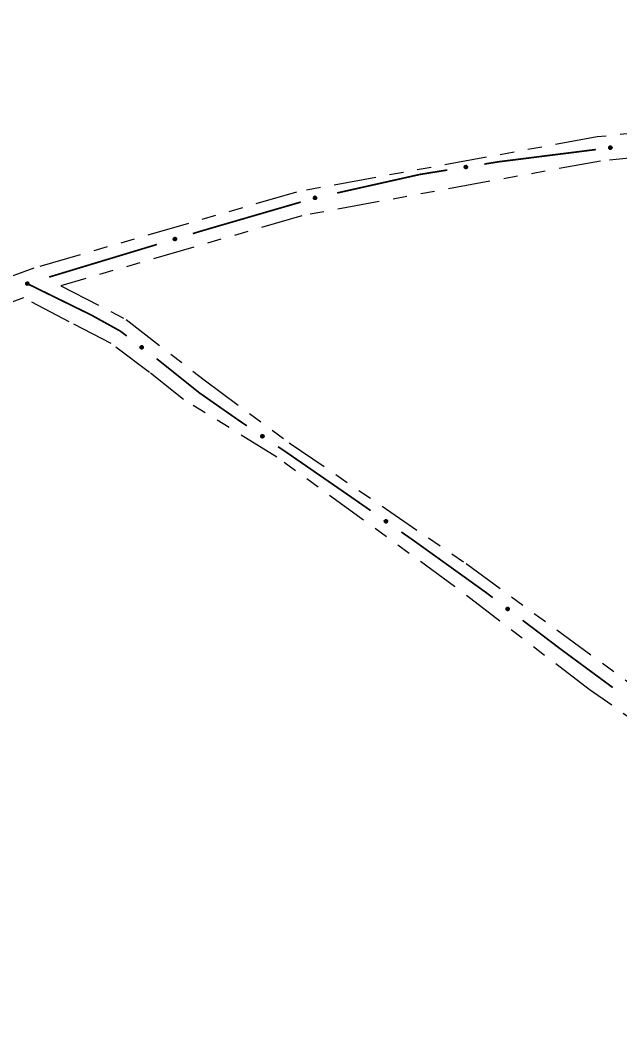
# Model space of a CAD drawing. Extents: x 211453 to 215163, y 4877397 to 4881305.
# Drawn here: x 214272.4 to 214336.4, y 4879583.5 to 4879690.2 of the extents above; entities that cross this region are included whole.
import ezdxf

# ---------------------------------------------------------------- set-up
doc = ezdxf.new("R2010")
doc.units = 0
doc.header["$LTSCALE"] = 1.5
doc.header["$MEASUREMENT"] = 0
doc.linetypes.add('TRACO_25', pattern=[8, 3, -1, 1, -1, 1, -1])
doc.layers.add('SV-EIXO-RUA-N-PAV', color=6, linetype='CONTINUOUS')
doc.layers.add('SV-RUA-NAO-PAV', color=7, linetype='CONTINUOUS')

msp = doc.modelspace()

# ---------------------------------------------------------------- linework, layer by layer
at = {"layer": 'SV-EIXO-RUA-N-PAV'}
for points in [[(214335.480349, 4879676.448774), (214335.450906, 4879676.409721), (214335.417615, 4879676.382178), (214335.383237, 4879676.367197), (214335.349406, 4879676.361881), (214335.314182, 4879676.36034), (214335.278327, 4879676.366621), (214335.240076, 4879676.382407), (214335.200694, 4879676.411668), (214335.174719, 4879676.447626), (214335.158229, 4879676.480544), (214335.150654, 4879676.515502), (214335.14973, 4879676.549744), (214335.157487, 4879676.586773), (214335.173863, 4879676.62538), (214335.204244, 4879676.664269), (214335.237067, 4879676.691048), (214335.2707, 4879676.704665), (214335.305892, 4879676.712058), (214335.341871, 4879676.7132), (214335.377032, 4879676.706831), (214335.415874, 4879676.690273), (214335.453859, 4879676.659778), (214335.480942, 4879676.627346), (214335.495027, 4879676.593914), (214335.501526, 4879676.559103), (214335.503501, 4879676.523793), (214335.498688, 4879676.487488), (214335.480349, 4879676.448774)], [(214320.063007, 4879674.392505), (214320.034917, 4879674.352468), (214320.002588, 4879674.323801), (214319.968743, 4879674.307653), (214319.935113, 4879674.301182), (214319.899964, 4879674.298436), (214319.863914, 4879674.303487), (214319.825146, 4879674.317956), (214319.784785, 4879674.345852), (214319.757596, 4879674.380899), (214319.739989, 4879674.413234), (214319.731222, 4879674.447912), (214319.729127, 4879674.482103), (214319.735612, 4879674.519375), (214319.750658, 4879674.558521), (214319.77969, 4879674.598426), (214319.811577, 4879674.626312), (214319.844724, 4879674.641072), (214319.879643, 4879674.649665), (214319.915562, 4879674.652038), (214319.95092, 4879674.646876), (214319.990306, 4879674.631656), (214320.029313, 4879674.602479), (214320.057489, 4879674.570993), (214320.072711, 4879674.538062), (214320.080396, 4879674.503494), (214320.083579, 4879674.468272), (214320.08001, 4879674.431823), (214320.063007, 4879674.392505)], [(214303.986625, 4879671.118842), (214303.963683, 4879671.075648), (214303.935133, 4879671.043217), (214303.903535, 4879671.023021), (214303.87096, 4879671.012455), (214303.836416, 4879671.005399), (214303.800019, 4879671.005969), (214303.759763, 4879671.01555), (214303.716273, 4879671.03826), (214303.684972, 4879671.069691), (214303.663515, 4879671.099609), (214303.650542, 4879671.132943), (214303.644249, 4879671.166615), (214303.646092, 4879671.204403), (214303.6562, 4879671.245103), (214303.680094, 4879671.288282), (214303.708301, 4879671.319885), (214303.739377, 4879671.338617), (214303.772971, 4879671.351447), (214303.808324, 4879671.358228), (214303.844048, 4879671.357462), (214303.885009, 4879671.347212), (214303.927315, 4879671.323064), (214303.959156, 4879671.29529), (214303.978319, 4879671.264485), (214303.990206, 4879671.231127), (214303.997704, 4879671.196566), (214303.998654, 4879671.159956), (214303.986625, 4879671.118842)], [(214289.042642, 4879666.738432), (214289.020163, 4879666.694996), (214288.991961, 4879666.662261), (214288.960581, 4879666.641728), (214288.928121, 4879666.630815), (214288.893655, 4879666.62339), (214288.857254, 4879666.623571), (214288.816897, 4879666.632721), (214288.773166, 4879666.654964), (214288.741531, 4879666.686058), (214288.719755, 4879666.715745), (214288.706426, 4879666.748938), (214288.699775, 4879666.782541), (214288.701213, 4879666.820346), (214288.710885, 4879666.861153), (214288.734316, 4879666.904585), (214288.762184, 4879666.936488), (214288.793057, 4879666.955551), (214288.826512, 4879666.96874), (214288.86179, 4879666.975898), (214288.897521, 4879666.975514), (214288.938589, 4879666.965702), (214288.98115, 4879666.942008), (214289.013287, 4879666.914576), (214289.032778, 4879666.883978), (214289.045021, 4879666.85075), (214289.052889, 4879666.816271), (214289.05423, 4879666.779672), (214289.042642, 4879666.738432)], [(214273.304928, 4879661.984137), (214273.283904, 4879661.939978), (214273.256805, 4879661.906325), (214273.226124, 4879661.884762), (214273.194043, 4879661.872777), (214273.159842, 4879661.864212), (214273.123456, 4879661.863184), (214273.082818, 4879661.870989), (214273.038372, 4879661.891768), (214273.005722, 4879661.921794), (214272.982973, 4879661.950743), (214272.968549, 4879661.983475), (214272.960785, 4879662.016838), (214272.960968, 4879662.05467), (214272.969279, 4879662.095775), (214272.991255, 4879662.139961), (214273.018049, 4879662.172772), (214273.048273, 4879662.19285), (214273.081271, 4879662.207142), (214273.116292, 4879662.215467), (214273.152016, 4879662.21627), (214273.193387, 4879662.207827), (214273.236712, 4879662.185559), (214273.269741, 4879662.159209), (214273.290238, 4879662.129276), (214273.303577, 4879662.096472), (214273.312585, 4879662.062273), (214273.315141, 4879662.025739), (214273.304928, 4879661.984137)], [(214285.283798, 4879655.426462), (214285.332169, 4879655.433698), (214285.37522, 4879655.430026), (214285.410246, 4879655.416628), (214285.438109, 4879655.396718), (214285.464322, 4879655.373139), (214285.485504, 4879655.343536), (214285.501736, 4879655.305472), (214285.509335, 4879655.257001), (214285.502675, 4879655.213146), (214285.491377, 4879655.178105), (214285.472289, 4879655.147854), (214285.448957, 4879655.122774), (214285.417479, 4879655.101788), (214285.378744, 4879655.085715), (214285.329819, 4879655.079254), (214285.287638, 4879655.083143), (214285.2541, 4879655.096992), (214285.22381, 4879655.116374), (214285.197338, 4879655.140767), (214285.176712, 4879655.169946), (214285.160599, 4879655.208975), (214285.154862, 4879655.257348), (214285.158261, 4879655.299464), (214285.171635, 4879655.333187), (214285.191388, 4879655.362578), (214285.214718, 4879655.389156), (214285.243589, 4879655.411688), (214285.283798, 4879655.426462)], [(214298.152541, 4879645.945367), (214298.200389, 4879645.955497), (214298.243583, 4879645.95442), (214298.279351, 4879645.943153), (214298.308362, 4879645.924954), (214298.335944, 4879645.902993), (214298.358868, 4879645.874717), (214298.377359, 4879645.837698), (214298.387859, 4879645.789772), (214298.383847, 4879645.745596), (214298.374676, 4879645.709938), (214298.357442, 4879645.678595), (214298.335659, 4879645.652158), (214298.3055, 4879645.629317), (214298.267802, 4879645.610944), (214298.219354, 4879645.601553), (214298.177015, 4879645.6029), (214298.142705, 4879645.614707), (214298.111304, 4879645.632232), (214298.083414, 4879645.65499), (214298.061071, 4879645.682876), (214298.042641, 4879645.720866), (214298.034005, 4879645.768806), (214298.034866, 4879645.81105), (214298.046188, 4879645.845517), (214298.064139, 4879645.876042), (214298.085829, 4879645.903975), (214298.113293, 4879645.928202), (214298.152541, 4879645.945367)], [(214311.334672, 4879636.874419), (214311.382687, 4879636.883727), (214311.425856, 4879636.881908), (214311.461425, 4879636.870028), (214311.490119, 4879636.851334), (214311.51732, 4879636.828903), (214311.539755, 4879636.800237), (214311.557608, 4879636.762906), (214311.567283, 4879636.714806), (214311.562513, 4879636.670706), (214311.552732, 4879636.635211), (214311.534962, 4879636.604169), (214311.512728, 4879636.578109), (214311.482181, 4879636.55579), (214311.444173, 4879636.538067), (214311.395572, 4879636.529509), (214311.353262, 4879636.531582), (214311.319159, 4879636.543977), (214311.288064, 4879636.562039), (214311.260569, 4879636.585272), (214311.238708, 4879636.613538), (214311.220933, 4879636.651839), (214311.213122, 4879636.69992), (214311.214708, 4879636.742143), (214311.22662, 4879636.77641), (214311.245092, 4879636.806623), (214311.267258, 4879636.834179), (214311.295135, 4879636.857931), (214311.334672, 4879636.874419)], [(214324.324174, 4879627.527044), (214324.372527, 4879627.534394), (214324.415587, 4879627.530823), (214324.450644, 4879627.517507), (214324.478555, 4879627.497663), (214324.504822, 4879627.474145), (214324.526074, 4879627.444592), (214324.542395, 4879627.406566), (214324.550108, 4879627.358113), (214324.543551, 4879627.314243), (214324.532336, 4879627.279175), (214324.513319, 4879627.24888), (214324.490045, 4879627.223745), (214324.458617, 4879627.202685), (214324.41992, 4879627.186521), (214324.371011, 4879627.179945), (214324.32882, 4879627.183735), (214324.29525, 4879627.197505), (214324.264914, 4879627.216816), (214324.238385, 4879627.241146), (214324.217691, 4879627.270277), (214324.201486, 4879627.309268), (214324.195635, 4879627.357627), (214324.198935, 4879627.399751), (214324.21223, 4879627.433506), (214324.231914, 4879627.462943), (214324.255181, 4879627.489576), (214324.284, 4879627.512176), (214324.324174, 4879627.527044)]]:
    msp.add_lwpolyline(points, close=True, dxfattribs=at)
for points in [[(214335.453859, 4879676.659778), (214335.157487, 4879676.586773)], [(214335.465122, 4879676.644285), (214335.15817, 4879676.56989)], [(214335.431248, 4879676.673028), (214335.168631, 4879676.606964)], [(214335.415874, 4879676.690273), (214335.173863, 4879676.62538)], [(214335.391286, 4879676.695504), (214335.196693, 4879676.646254)], [(214335.377032, 4879676.706831), (214335.204244, 4879676.664269)], [(214335.355225, 4879676.708843), (214335.22696, 4879676.678945)], [(214335.341871, 4879676.7132), (214335.237067, 4879676.691048)], [(214335.480942, 4879676.627346), (214335.14973, 4879676.549744)], [(214335.495027, 4879676.593914), (214335.150654, 4879676.515502)], [(214335.484445, 4879676.61096), (214335.153124, 4879676.533497)], [(214335.495645, 4879676.576612), (214335.15586, 4879676.500835)], [(214335.501526, 4879676.559103), (214335.158229, 4879676.480544)], [(214335.498893, 4879676.539888), (214335.171633, 4879676.462937)], [(214335.503501, 4879676.523793), (214335.174719, 4879676.447626)], [(214335.496384, 4879676.50519), (214335.192309, 4879676.429782)], [(214335.498688, 4879676.487488), (214335.200694, 4879676.411668)], [(214335.488459, 4879676.46981), (214335.223647, 4879676.399344)], [(214335.480349, 4879676.448774), (214335.240076, 4879676.382407)], [(214335.463447, 4879676.428154), (214335.266487, 4879676.375856)], [(214335.450906, 4879676.409721), (214335.278327, 4879676.366621)], [(214335.431996, 4879676.393938), (214335.304915, 4879676.365565)], [(214335.417615, 4879676.382178), (214335.314182, 4879676.36034)], [(214320.057489, 4879674.570993), (214319.729127, 4879674.482103)], [(214320.072711, 4879674.538062), (214319.731222, 4879674.447912)], [(214320.061551, 4879674.554736), (214319.733074, 4879674.465982)], [(214320.029313, 4879674.602479), (214319.735612, 4879674.519375)], [(214320.041099, 4879674.58738), (214319.736872, 4879674.502526)], [(214320.07392, 4879674.520791), (214319.736927, 4879674.433432)], [(214320.080396, 4879674.503494), (214319.739989, 4879674.413234)], [(214320.006261, 4879674.614947), (214319.746059, 4879674.539937)], [(214319.990306, 4879674.631656), (214319.750658, 4879674.558521)], [(214319.965554, 4879674.636043), (214319.77276, 4879674.580164)], [(214319.95092, 4879674.646876), (214319.77969, 4879674.598426)], [(214319.929057, 4879674.64814), (214319.801891, 4879674.613871)], [(214319.915562, 4879674.652038), (214319.811577, 4879674.626312)], [(214320.078422, 4879674.4842), (214319.753987, 4879674.396096)], [(214320.083579, 4879674.468272), (214319.757596, 4879674.380899)], [(214320.077102, 4879674.449436), (214319.775786, 4879674.363668)], [(214320.08001, 4879674.431823), (214319.784785, 4879674.345852)], [(214320.070393, 4879674.413806), (214319.808146, 4879674.33432)], [(214320.063007, 4879674.392505), (214319.825146, 4879674.317956)], [(214320.04682, 4879674.371318), (214319.851765, 4879674.312311)], [(214320.034917, 4879674.352468), (214319.863914, 4879674.303487)], [(214320.016558, 4879674.336047), (214319.890523, 4879674.303341)], [(214320.002588, 4879674.323801), (214319.899964, 4879674.298436)], [(214303.927315, 4879671.323064), (214303.646092, 4879671.204403)], [(214303.940872, 4879671.309532), (214303.649419, 4879671.187837)], [(214303.902902, 4879671.332597), (214303.653926, 4879671.226094)], [(214303.885009, 4879671.347212), (214303.6562, 4879671.245103)], [(214303.859905, 4879671.348515), (214303.675466, 4879671.269305)], [(214303.844048, 4879671.357462), (214303.680094, 4879671.288282)], [(214303.822196, 4879671.356023), (214303.700222, 4879671.306345)], [(214303.808324, 4879671.358228), (214303.708301, 4879671.319885)], [(214303.959156, 4879671.29529), (214303.644249, 4879671.166615)], [(214303.96519, 4879671.279657), (214303.650153, 4879671.151103)], [(214303.978319, 4879671.264485), (214303.650542, 4879671.132943)], [(214303.981647, 4879671.247495), (214303.657987, 4879671.119276)], [(214303.990206, 4879671.231127), (214303.663515, 4879671.099609)], [(214303.990624, 4879671.211737), (214303.679518, 4879671.084327)], [(214303.997704, 4879671.196566), (214303.684972, 4879671.069691)], [(214303.993598, 4879671.177076), (214303.705147, 4879671.054832)], [(214303.998654, 4879671.159956), (214303.716273, 4879671.03826)], [(214303.99133, 4879671.140891), (214303.740877, 4879671.029696)], [(214303.986625, 4879671.118842), (214303.759763, 4879671.01555)], [(214303.973173, 4879671.095822), (214303.786875, 4879671.013229)], [(214303.963683, 4879671.075648), (214303.800019, 4879671.005969)], [(214303.947488, 4879671.05709), (214303.826443, 4879671.009103)], [(214303.935133, 4879671.043217), (214303.836416, 4879671.005399)], [(214289.013287, 4879666.914576), (214288.699775, 4879666.782541)], [(214288.98115, 4879666.942008), (214288.701213, 4879666.820346)], [(214288.994851, 4879666.928623), (214288.704717, 4879666.803817)], [(214289.019488, 4879666.899009), (214288.705844, 4879666.767093)], [(214289.032778, 4879666.883978), (214288.706426, 4879666.748938)], [(214288.956637, 4879666.95128), (214288.708815, 4879666.842121)], [(214288.938589, 4879666.965702), (214288.710885, 4879666.861153)], [(214289.036288, 4879666.867025), (214288.714018, 4879666.735352)], [(214289.045021, 4879666.85075), (214288.719755, 4879666.715745)], [(214288.913473, 4879666.966737), (214288.729891, 4879666.885559)], [(214288.897521, 4879666.975514), (214288.734316, 4879666.904585)], [(214289.045647, 4879666.831365), (214288.735921, 4879666.700635)], [(214289.052889, 4879666.816271), (214288.741531, 4879666.686058)], [(214288.875685, 4879666.973842), (214288.754249, 4879666.922862)], [(214289.048991, 4879666.796738), (214288.761864, 4879666.671416)], [(214288.86179, 4879666.975898), (214288.762184, 4879666.936488)], [(214289.05423, 4879666.779672), (214288.773166, 4879666.654964)], [(214289.047111, 4879666.76053), (214288.797861, 4879666.646663)], [(214289.042642, 4879666.738432), (214288.816897, 4879666.632721)], [(214289.029436, 4879666.71527), (214288.844032, 4879666.63069)], [(214289.020163, 4879666.694996), (214288.857254, 4879666.623571)], [(214289.004167, 4879666.676266), (214288.883642, 4879666.626987)], [(214288.991961, 4879666.662261), (214288.893655, 4879666.62339)], [(214273.269741, 4879662.159209), (214272.960785, 4879662.016838)], [(214273.236712, 4879662.185559), (214272.960968, 4879662.05467)], [(214273.250849, 4879662.172636), (214272.965019, 4879662.038266)], [(214273.276456, 4879662.143857), (214272.967364, 4879662.0016)], [(214273.211904, 4879662.194012), (214272.967842, 4879662.076685)], [(214273.290238, 4879662.129276), (214272.968549, 4879661.983475)], [(214273.193387, 4879662.207827), (214272.969279, 4879662.095775)], [(214273.294309, 4879662.112448), (214272.976587, 4879661.970148)], [(214273.303577, 4879662.096472), (214272.982973, 4879661.950743)], [(214273.16825, 4879662.208027), (214272.987465, 4879662.120799)], [(214273.152016, 4879662.21627), (214272.991255, 4879662.139961)], [(214273.304846, 4879662.077119), (214272.999631, 4879661.936177)], [(214273.312585, 4879662.062273), (214273.005722, 4879661.921794)], [(214273.130248, 4879662.213874), (214273.010571, 4879662.15889)], [(214273.116292, 4879662.215467), (214273.018049, 4879662.172772)], [(214273.309338, 4879662.042621), (214273.02653, 4879661.907836)], [(214273.315141, 4879662.025739), (214273.038372, 4879661.891768)], [(214273.308661, 4879662.006371), (214273.063329, 4879661.884292)], [(214273.304928, 4879661.984137), (214273.082818, 4879661.870989)], [(214273.292499, 4879661.960549), (214273.110005, 4879661.86986)], [(214273.283904, 4879661.939978), (214273.123456, 4879661.863184)], [(214273.268539, 4879661.920728), (214273.149716, 4879661.867474)], [(214273.256805, 4879661.906325), (214273.159842, 4879661.864212)], [(214285.167242, 4879655.31361), (214285.457918, 4879655.136744)], [(214285.171635, 4879655.333187), (214285.472289, 4879655.147854)], [(214285.183316, 4879655.345965), (214285.478851, 4879655.161967)], [(214285.191388, 4879655.362578), (214285.491377, 4879655.178105)], [(214285.206729, 4879655.374444), (214285.49415, 4879655.200058)], [(214285.214718, 4879655.389156), (214285.502675, 4879655.213146)], [(214285.23283, 4879655.397443), (214285.502626, 4879655.238202)], [(214285.243589, 4879655.411688), (214285.509335, 4879655.257001)], [(214285.263273, 4879655.417135), (214285.501592, 4879655.281876)], [(214285.283798, 4879655.426462), (214285.501736, 4879655.305472)], [(214285.310306, 4879655.429333), (214285.487482, 4879655.328651)], [(214285.332169, 4879655.433698), (214285.485504, 4879655.343536)], [(214285.356719, 4879655.43171), (214285.467273, 4879655.362918)], [(214285.37522, 4879655.430026), (214285.464322, 4879655.373139)], [(214285.154862, 4879655.257348), (214285.417479, 4879655.101788)], [(214285.15768, 4879655.276294), (214285.42882, 4879655.114313)], [(214285.158261, 4879655.299464), (214285.448957, 4879655.122774)], [(214285.160599, 4879655.208975), (214285.378744, 4879655.085715)], [(214285.161712, 4879655.232051), (214285.39538, 4879655.09519)], [(214285.174478, 4879655.188016), (214285.347829, 4879655.086817)], [(214285.176712, 4879655.169946), (214285.329819, 4879655.079254)], [(214285.190862, 4879655.153232), (214285.303329, 4879655.084698)], [(214285.197338, 4879655.140767), (214285.287638, 4879655.083143)], [(214298.034005, 4879645.768806), (214298.3055, 4879645.629317)], [(214298.034866, 4879645.81105), (214298.335659, 4879645.652158)], [(214298.03568, 4879645.787887), (214298.316068, 4879645.642501)], [(214298.042364, 4879645.743967), (214298.283838, 4879645.621402)], [(214298.042641, 4879645.720866), (214298.267802, 4879645.610944)], [(214298.042981, 4879645.825711), (214298.343765, 4879645.666641)], [(214298.046188, 4879645.845517), (214298.357442, 4879645.678595)], [(214298.057081, 4879645.858974), (214298.363143, 4879645.693077)], [(214298.064139, 4879645.876042), (214298.374676, 4879645.709938)], [(214298.078739, 4879645.888808), (214298.376124, 4879645.732019)], [(214298.085829, 4879645.903975), (214298.383847, 4879645.745596)], [(214298.10341, 4879645.913336), (214298.382292, 4879645.770603)], [(214298.113293, 4879645.928202), (214298.387859, 4879645.789772)], [(214298.132614, 4879645.934823), (214298.378634, 4879645.814136)], [(214298.152541, 4879645.945367), (214298.377359, 4879645.837698)], [(214298.178829, 4879645.949826), (214298.361737, 4879645.859978)], [(214298.200389, 4879645.955497), (214298.358868, 4879645.874717)], [(214298.225015, 4879645.95499), (214298.339505, 4879645.892968)], [(214298.243583, 4879645.95442), (214298.335944, 4879645.902993)], [(214298.057755, 4879645.700779), (214298.236877, 4879645.610185)], [(214298.061071, 4879645.682876), (214298.219354, 4879645.601553)], [(214298.0762, 4879645.667043), (214298.192584, 4879645.605394)], [(214298.083414, 4879645.65499), (214298.177015, 4879645.6029)], [(214311.213122, 4879636.69992), (214311.482181, 4879636.55579)], [(214311.214708, 4879636.742143), (214311.512728, 4879636.578109)], [(214311.215124, 4879636.71897), (214311.492974, 4879636.568791)], [(214311.220933, 4879636.651839), (214311.444173, 4879636.538067)], [(214311.221053, 4879636.674941), (214311.460386, 4879636.548248)], [(214311.223073, 4879636.756663), (214311.521081, 4879636.592452)], [(214311.22662, 4879636.77641), (214311.534962, 4879636.604169)], [(214311.2357, 4879636.631495), (214311.41324, 4879636.537839)], [(214311.237742, 4879636.789678), (214311.540911, 4879636.61855)], [(214311.238708, 4879636.613538), (214311.395572, 4879636.529509)], [(214311.245092, 4879636.806623), (214311.552732, 4879636.635211)], [(214311.253563, 4879636.597447), (214311.368871, 4879636.533809)], [(214311.25991, 4879636.819136), (214311.554558, 4879636.657264)], [(214311.260569, 4879636.585272), (214311.353262, 4879636.531582)], [(214311.267258, 4879636.834179), (214311.562513, 4879636.670706)], [(214311.284998, 4879636.843237), (214311.561388, 4879636.695737)], [(214311.295135, 4879636.857931), (214311.567283, 4879636.714806)], [(214311.314566, 4879636.864219), (214311.558478, 4879636.739326)], [(214311.334672, 4879636.874419), (214311.557608, 4879636.762906)], [(214311.361032, 4879636.878426), (214311.542371, 4879636.785451)], [(214311.382687, 4879636.883727), (214311.539755, 4879636.800237)], [(214311.4073, 4879636.882796), (214311.520708, 4879636.818818)], [(214311.425856, 4879636.881908), (214311.51732, 4879636.828903)], [(214324.195635, 4879627.357627), (214324.458617, 4879627.202685)], [(214324.198409, 4879627.37658), (214324.469929, 4879627.215237)], [(214324.198935, 4879627.399751), (214324.490045, 4879627.223745)], [(214324.201486, 4879627.309268), (214324.41992, 4879627.186521)], [(214324.202545, 4879627.332347), (214324.436533, 4879627.196035)], [(214324.207883, 4879627.413919), (214324.498974, 4879627.237736)], [(214324.21223, 4879627.433506), (214324.513319, 4879627.24888)], [(214324.215414, 4879627.288341), (214324.389003, 4879627.18755)], [(214324.217691, 4879627.270277), (214324.371011, 4879627.179945)], [(214324.223881, 4879627.446311), (214324.519847, 4879627.263008)], [(214324.23188, 4879627.253596), (214324.344507, 4879627.185326)], [(214324.231914, 4879627.462943), (214324.532336, 4879627.279175)], [(214324.238385, 4879627.241146), (214324.32882, 4879627.183735)], [(214324.247227, 4879627.474844), (214324.535057, 4879627.301135)], [(214324.255181, 4879627.489576), (214324.543551, 4879627.314243)], [(214324.273274, 4879627.497906), (214324.543443, 4879627.339299)], [(214324.284, 4879627.512176), (214324.550108, 4879627.358113)], [(214324.30367, 4879627.517669), (214324.542307, 4879627.38297)], [(214324.324174, 4879627.527044), (214324.542395, 4879627.406566)], [(214324.350675, 4879627.529977), (214324.528087, 4879627.429712)], [(214324.372527, 4879627.534394), (214324.526074, 4879627.444592)], [(214324.397082, 4879627.532464), (214324.507798, 4879627.463931)], [(214324.415587, 4879627.530823), (214324.504822, 4879627.474145)]]:
    msp.add_lwpolyline(points, dxfattribs=at)
at = {"layer": 'SV-EIXO-RUA-N-PAV', "const_width": 0.18}
for points in [[(214333.777081, 4879676.345326), (214323.855373, 4879675.096439)], [(214323.357577, 4879675.03378), (214321.878305, 4879674.795907)], [(214323.855373, 4879675.096439), (214323.357577, 4879675.03378)], [(214315.031257, 4879673.694874), (214306.185247, 4879671.714424)], [(214315.954406, 4879673.84332), (214315.031257, 4879673.694874)], [(214317.929039, 4879674.160849), (214315.954406, 4879673.84332)], [(214302.306453, 4879670.744921), (214292.704168, 4879667.952767)], [(214292.018817, 4879667.753481), (214290.787622, 4879667.381147)], [(214292.704168, 4879667.952767), (214292.018817, 4879667.753481)], [(214286.958873, 4879666.223271), (214275.472625, 4879662.749641)], [(214273.13351, 4879662.042255), (214279.418487, 4879658.960199)], [(214279.418487, 4879658.960199), (214279.975742, 4879658.686929)], [(214279.975742, 4879658.686929), (214282.932786, 4879657.051118)], [(214282.932786, 4879657.051118), (214283.067905, 4879656.976371)], [(214283.067905, 4879656.976371), (214283.740509, 4879656.46391)], [(214286.922236, 4879654.039738), (214287.212719, 4879653.818418)], [(214287.212719, 4879653.818418), (214290.831899, 4879650.923074)], [(214290.831899, 4879650.923074), (214291.489114, 4879650.397302)], [(214291.489114, 4879650.397302), (214294.89831, 4879648.016275)], [(214294.89831, 4879648.016275), (214295.633928, 4879647.502511)], [(214295.633928, 4879647.502511), (214296.54967, 4879646.888152)], [(214299.871389, 4879644.659657), (214300.701818, 4879644.102534)], [(214300.701818, 4879644.102534), (214300.831392, 4879644.015604)], [(214300.831392, 4879644.015604), (214307.285127, 4879639.557227)], [(214307.285127, 4879639.557227), (214307.640729, 4879639.31157)], [(214307.640729, 4879639.31157), (214309.748225, 4879637.844587)], [(214313.03119, 4879635.559386), (214313.851931, 4879634.988086)], [(214313.851931, 4879634.988086), (214314.35138, 4879634.64043)], [(214314.35138, 4879634.64043), (214321.980291, 4879629.163264)], [(214321.980291, 4879629.163264), (214322.048891, 4879629.114012)], [(214322.048891, 4879629.114012), (214322.778451, 4879628.560862)], [(214325.965867, 4879626.144174), (214329.950136, 4879623.123314)], [(214329.950136, 4879623.123314), (214330.075356, 4879623.028373)], [(214330.075356, 4879623.028373), (214335.582691, 4879618.967098)]]:
    msp.add_lwpolyline(points, dxfattribs=at)
at = {"layer": 'SV-RUA-NAO-PAV', "linetype": 'TRACO_25'}
for points in [[(214441.827305, 4879960.617769, 14.851533), (214445.452097, 4879949.103576, 14.910399), (214463.449448, 4879893.292715, 14.910399), (214499.88942, 4879725.422055, 14.093931), (214502.131869, 4879715.390514, 13.774666), (214504.504663, 4879704.851244, 13.405516), (214506.938, 4879695.750285, 11.400134), (214490.413307, 4879694.521183, 12.188319), (214429.921378, 4879687.871847, 11.400134), (214403.178462, 4879684.78522, 13.166067), (214367.674304, 4879681.303444, 13.734758), (214333.912413, 4879677.688417, 13.734758), (214301.834822, 4879671.809935, 14.143816), (214273.837597, 4879663.681304, 14.343356), (214255.479724, 4879656.972221, 14.772368), (214244.927565, 4879650.461194, 14.722484), (214238.842226, 4879645.168069, 14.692553), (214224.203036, 4879633.826182, 14.396513), (214169.635234, 4879588.086514, 14.799296), (214164.148225, 4879585.39244, 14.497209), (214160.125236, 4879585.615241, 14.497209), (214159.181603, 4879586.123322, 14.497209), (214155.820919, 4879588.027395, 14.799296)], [(214363.580488, 4879678.12413, 13.166067), (214334.27847, 4879675.121928, 13.734758), (214302.430958, 4879669.28561, 14.143816), (214276.718188, 4879661.820241, 14.004138), (214283.69041, 4879658.215752, 14.293471), (214292.001148, 4879651.772898, 14.143816), (214301.072414, 4879645.07286, 13.86786), (214319.938819, 4879632.193176, 13.36438), (214346.647066, 4879612.664818, 12.382595)], [(214385.14157, 4879581.871949, 11.476332), (214378.209961, 4879586.995312, 11.476332), (214368.264609, 4879594.077608, 11.526679), (214359.654743, 4879599.809423, 11.879115), (214345.295909, 4879610.196664, 12.382595), (214333.075624, 4879618.750863, 12.961596), (214318.71679, 4879629.749119, 13.36438), (214299.757339, 4879643.528942, 13.86786), (214289.785853, 4879649.701767, 14.133839), (214286.1699, 4879652.565608, 14.143816), (214282.087183, 4879655.666244, 14.293471), (214277.606777, 4879657.960116, 14.123862), (214272.744826, 4879660.523935, 14.343356), (214256.616058, 4879654.629503, 14.772368), (214246.467949, 4879648.367787, 14.722484), (214243.386448, 4879645.360161, 14.562851), (214225.854568, 4879631.777128, 14.396513), (214215.920955, 4879623.745497, 14.446861), (214217.765024, 4879616.728791, 14.270643), (214240.037776, 4879599.37826, 13.918207), (214267.85408, 4879580.596326, 13.213336)]]:
    msp.add_polyline3d(points, dxfattribs=at)

doc.saveas('drawing.dxf')
